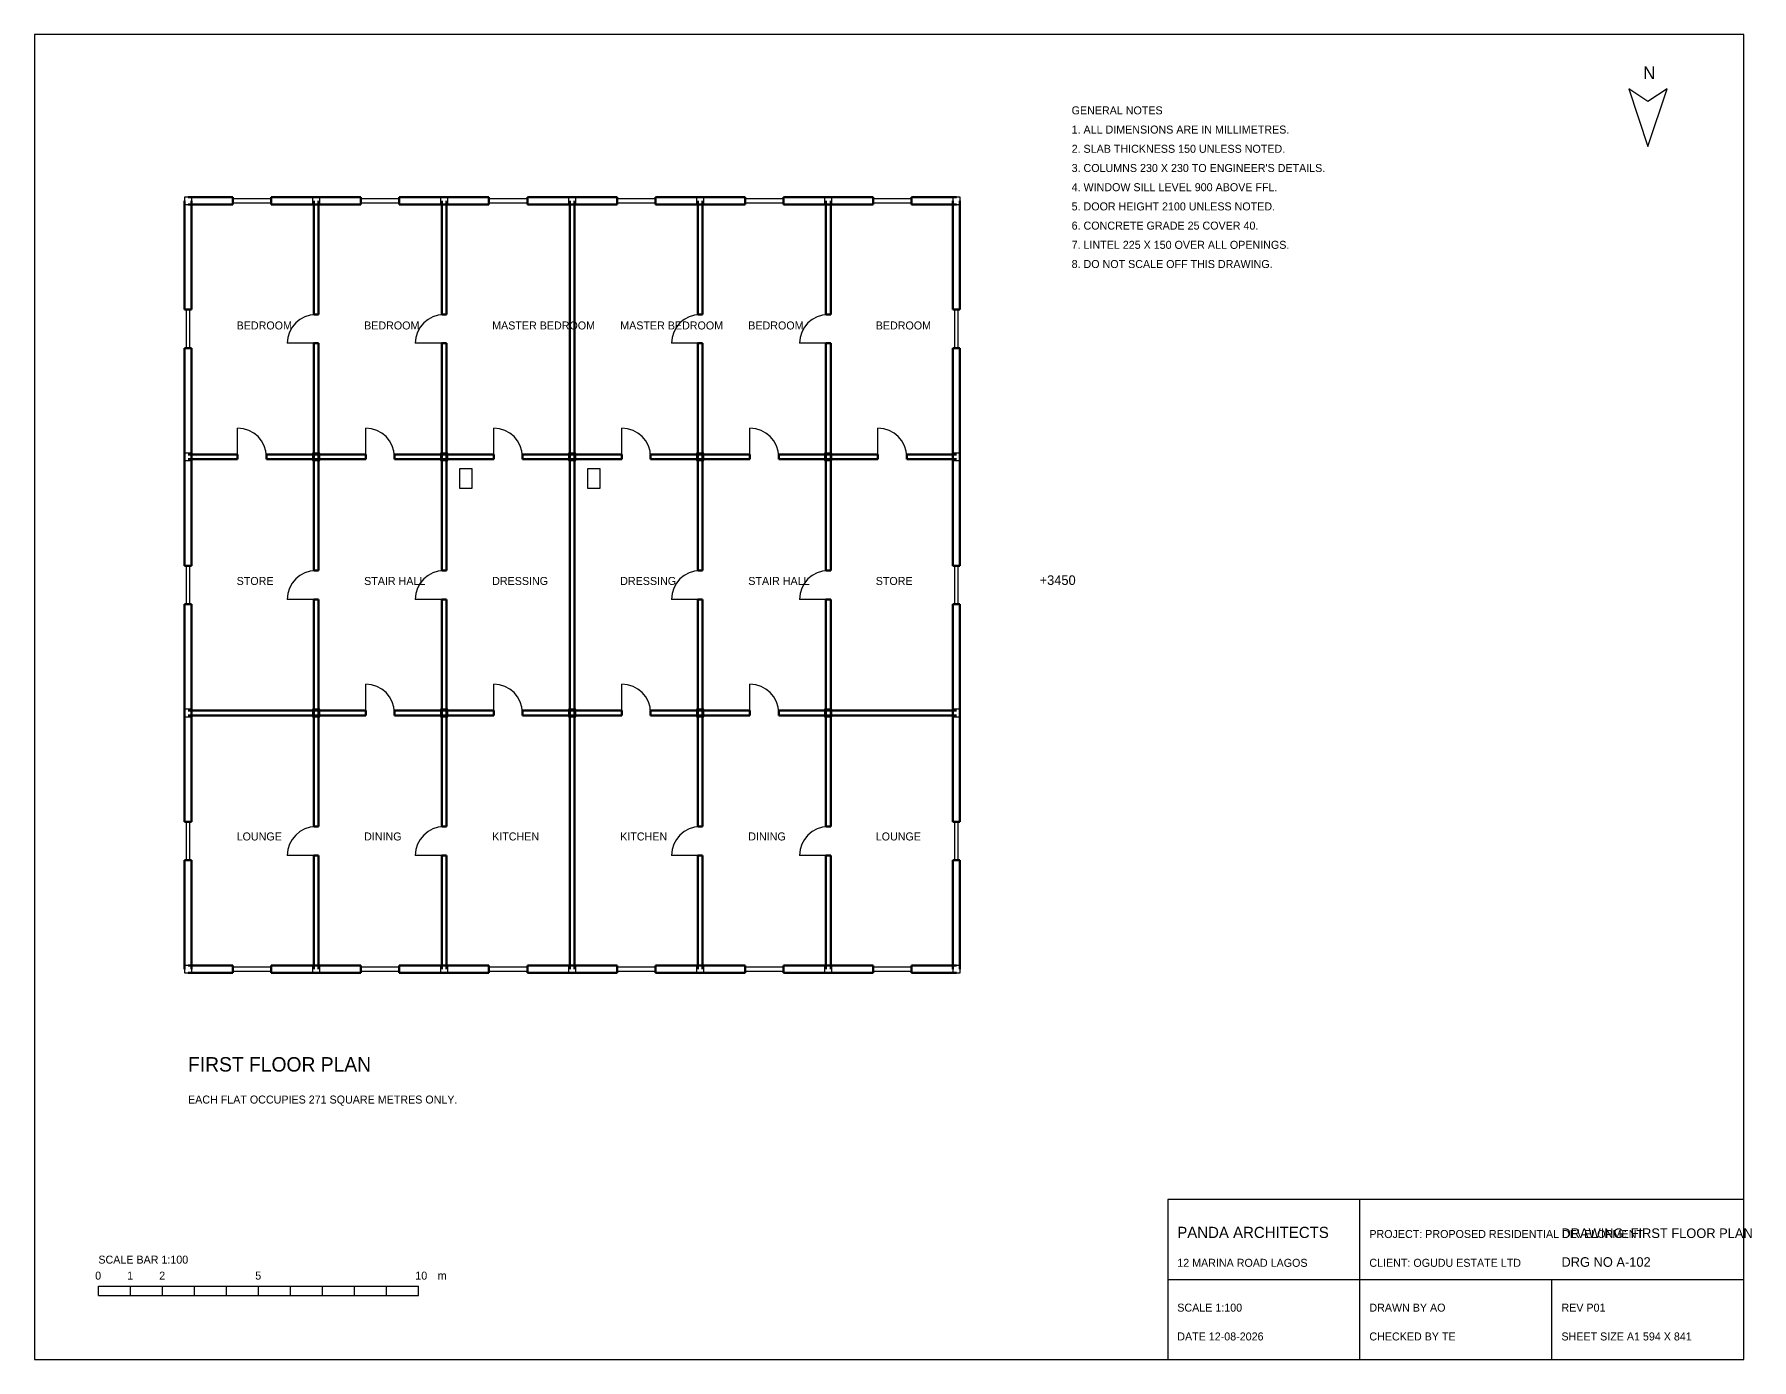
# Model space of a CAD drawing. Header units: millimetres. Extents: x 0 to 343400, y -12200 to 29200.
# Drawn here: x 59400 to 113041, y -12200 to 29200 of the extents above; entities that cross this region are included whole.
import ezdxf

# ---------------------------------------------------------------- set-up
doc = ezdxf.new("R2010")
doc.units = ezdxf.units.MM
doc.layers.get('0').update_dxf_attribs({"color": 1, "linetype": 'CONTINUOUS'})
for name, color, linetype in [('COLUMN', 5, 'CONTINUOUS'), ('DOOR', 3, 'CONTINUOUS'), ('SANITARY', 7, 'CONTINUOUS'), ('TEXT', 6, 'CONTINUOUS'), ('WALL', 4, 'CONTINUOUS'), ('WIND', 2, 'CONTINUOUS')]:
    doc.layers.add(name, color=color, linetype=linetype)

# ---------------------------------------------------------------- blocks, each defined once
blk = doc.blocks.new('TITLEBLOCK-A1')
for p, q in [((6000, 0), (6000, 5000)), ((0, 2500), (18000, 2500)), ((12000, 0), (12000, 2500))]:
    blk.add_line(p, q)
blk.add_lwpolyline([(0, 0), (18000, 0), (18000, 5000), (0, 5000)], close=True)
for s, height, p in [('PANDA ARCHITECTS', 350, (300, 3800)), ('PROJECT: PROPOSED RESIDENTIAL DEVELOPMENT', 250, (6300, 3800)), ('12 MARINA ROAD LAGOS', 250, (300, 2900)), ('CLIENT: OGUDU ESTATE LTD', 250, (6300, 2900)), ('SCALE 1:100', 250, (300, 1500)), ('DRAWN BY AO', 250, (6300, 1500)), ('REV P01', 250, (12300, 1500)), ('DATE 12-08-2026', 250, (300, 600)), ('CHECKED BY TE', 250, (6300, 600)), ('SHEET SIZE A1 594 X 841', 250, (12300, 600))]:
    blk.add_text(s, height=height).set_placement(p)

msp = doc.modelspace()

# ---------------------------------------------------------------- linework, layer by layer
for p, q in [((112800, 29200), (59400, 29200)), ((59400, 29200), (59400, -12200)), ((112800, -12200), (112800, 29200)), ((61400, -9900), (71400, -9900)), ((61400, -10200), (61400, -9900)), ((62400, -10200), (62400, -9900)), ((63400, -10200), (63400, -9900)), ((64400, -10200), (64400, -9900)), ((65400, -10200), (65400, -9900)), ((66400, -10200), (66400, -9900)), ((67400, -10200), (67400, -9900)), ((68400, -10200), (68400, -9900)), ((69400, -10200), (69400, -9900)), ((70400, -10200), (70400, -9900)), ((71400, -10200), (71400, -9900)), ((61400, -10200), (71400, -10200)), ((59400, -12200), (112800, -12200))]:
    msp.add_line(p, q)
msp.add_lwpolyline([(109800, 25700), (110400, 27500), (109800, 27100), (109200, 27500)], close=True)
at = {"layer": 'COLUMN'}
for points in [[(64085, 23885), (64315, 23885), (64315, 24115), (64085, 24115)], [(68085, 23885), (68315, 23885), (68315, 24115), (68085, 24115)], [(72085, 23885), (72315, 23885), (72315, 24115), (72085, 24115)], [(76085, 23885), (76315, 23885), (76315, 24115), (76085, 24115)], [(80085, 23885), (80315, 23885), (80315, 24115), (80085, 24115)], [(84085, 23885), (84315, 23885), (84315, 24115), (84085, 24115)], [(88085, 23885), (88315, 23885), (88315, 24115), (88085, 24115)], [(64085, 15885), (64315, 15885), (64315, 16115), (64085, 16115)], [(68085, 15885), (68315, 15885), (68315, 16115), (68085, 16115)], [(72085, 15885), (72315, 15885), (72315, 16115), (72085, 16115)], [(76085, 15885), (76315, 15885), (76315, 16115), (76085, 16115)], [(80085, 15885), (80315, 15885), (80315, 16115), (80085, 16115)], [(84085, 15885), (84315, 15885), (84315, 16115), (84085, 16115)], [(88085, 15885), (88315, 15885), (88315, 16115), (88085, 16115)], [(64085, 7885), (64315, 7885), (64315, 8115), (64085, 8115)], [(68085, 7885), (68315, 7885), (68315, 8115), (68085, 8115)], [(72085, 7885), (72315, 7885), (72315, 8115), (72085, 8115)], [(76085, 7885), (76315, 7885), (76315, 8115), (76085, 8115)], [(80085, 7885), (80315, 7885), (80315, 8115), (80085, 8115)], [(84085, 7885), (84315, 7885), (84315, 8115), (84085, 8115)], [(88085, 7885), (88315, 7885), (88315, 8115), (88085, 8115)], [(64085, -115), (64315, -115), (64315, 115), (64085, 115)], [(68085, -115), (68315, -115), (68315, 115), (68085, 115)], [(72085, -115), (72315, -115), (72315, 115), (72085, 115)], [(76085, -115), (76315, -115), (76315, 115), (76085, 115)], [(80085, -115), (80315, -115), (80315, 115), (80085, 115)], [(84085, -115), (84315, -115), (84315, 115), (84085, 115)], [(88085, -115), (88315, -115), (88315, 115), (88085, 115)]]:
    msp.add_lwpolyline(points, close=True, dxfattribs=at)
at = {"layer": 'DOOR'}
for p, q in [((68200, 19550), (67300, 19550)), ((72200, 19550), (71300, 19550)), ((80200, 19550), (79300, 19550)), ((84200, 19550), (83300, 19550)), ((65750, 16000), (65750, 16900)), ((69750, 16000), (69750, 16900)), ((73750, 16000), (73750, 16900)), ((77750, 16000), (77750, 16900)), ((81750, 16000), (81750, 16900)), ((85750, 16000), (85750, 16900)), ((68200, 11550), (67300, 11550)), ((72200, 11550), (71300, 11550)), ((80200, 11550), (79300, 11550)), ((84200, 11550), (83300, 11550)), ((69750, 8000), (69750, 8900)), ((73750, 8000), (73750, 8900)), ((77750, 8000), (77750, 8900)), ((81750, 8000), (81750, 8900)), ((68200, 3550), (67300, 3550)), ((72200, 3550), (71300, 3550)), ((80200, 3550), (79300, 3550)), ((84200, 3550), (83300, 3550))]:
    msp.add_line(p, q, dxfattribs=at)
for centre, start, end in [((68200, 19550), 90, 180), ((72200, 19550), 90, 180), ((80200, 19550), 90, 180), ((84200, 19550), 90, 180), ((65750, 16000), 0, 90), ((69750, 16000), 0, 90), ((73750, 16000), 0, 90), ((77750, 16000), 0, 90), ((81750, 16000), 0, 90), ((85750, 16000), 0, 90), ((68200, 11550), 90, 180), ((72200, 11550), 90, 180), ((80200, 11550), 90, 180), ((84200, 11550), 90, 180), ((69750, 8000), 0, 90), ((73750, 8000), 0, 90), ((77750, 8000), 0, 90), ((81750, 8000), 0, 90), ((68200, 3550), 90, 180), ((72200, 3550), 90, 180), ((80200, 3550), 90, 180), ((84200, 3550), 90, 180)]:
    msp.add_arc(centre, 900, start, end, dxfattribs=at)
at = {"layer": 'SANITARY'}
for points in [[(72675, 15025), (73075, 15025), (73075, 15625), (72675, 15625)], [(76675, 15025), (77075, 15025), (77075, 15625), (76675, 15625)]]:
    msp.add_lwpolyline(points, close=True, dxfattribs=at)
at = {"layer": 'WALL', "lineweight": 50}
for p, q in [((64087.5, 20600), (64087.5, 24000)), ((65600, 24112.5), (64200, 24112.5)), ((64200, 23887.5), (65600, 23887.5)), ((64312.5, 24000), (64312.5, 20600)), ((65600, 23887.5), (65600, 24112.5)), ((68200, 24112.5), (66800, 24112.5)), ((66800, 23887.5), (66800, 24112.5)), ((66800, 23887.5), (68200, 23887.5)), ((68125, 20450), (68125, 24000)), ((69600, 24112.5), (68200, 24112.5)), ((68200, 23887.5), (69600, 23887.5)), ((68275, 24000), (68275, 20450)), ((69600, 23887.5), (69600, 24112.5)), ((72200, 24112.5), (70800, 24112.5)), ((70800, 23887.5), (70800, 24112.5)), ((70800, 23887.5), (72200, 23887.5)), ((72125, 20450), (72125, 24000)), ((73600, 24112.5), (72200, 24112.5)), ((72200, 23887.5), (73600, 23887.5)), ((72275, 24000), (72275, 20450)), ((73600, 23887.5), (73600, 24112.5)), ((76200, 24112.5), (74800, 24112.5)), ((74800, 23887.5), (74800, 24112.5)), ((74800, 23887.5), (76200, 23887.5)), ((76125, 16000), (76125, 24000)), ((77600, 24112.5), (76200, 24112.5)), ((76200, 23887.5), (77600, 23887.5)), ((76275, 24000), (76275, 16000)), ((77600, 23887.5), (77600, 24112.5)), ((80200, 24112.5), (78800, 24112.5)), ((78800, 23887.5), (78800, 24112.5)), ((78800, 23887.5), (80200, 23887.5)), ((80125, 20450), (80125, 24000)), ((81600, 24112.5), (80200, 24112.5)), ((80200, 23887.5), (81600, 23887.5)), ((80275, 24000), (80275, 20450)), ((81600, 23887.5), (81600, 24112.5)), ((84200, 24112.5), (82800, 24112.5)), ((82800, 23887.5), (82800, 24112.5)), ((82800, 23887.5), (84200, 23887.5)), ((84125, 20450), (84125, 24000)), ((85600, 24112.5), (84200, 24112.5)), ((84200, 23887.5), (85600, 23887.5)), ((84275, 24000), (84275, 20450)), ((85600, 23887.5), (85600, 24112.5)), ((88200, 24112.5), (86800, 24112.5)), ((86800, 23887.5), (86800, 24112.5)), ((86800, 23887.5), (88200, 23887.5)), ((88087.5, 20600), (88087.5, 24000)), ((88312.5, 24000), (88312.5, 20600)), ((64087.5, 20600), (64312.5, 20600)), ((68125, 20450), (68275, 20450)), ((72125, 20450), (72275, 20450)), ((80125, 20450), (80275, 20450)), ((84125, 20450), (84275, 20450)), ((88087.5, 20600), (88312.5, 20600)), ((64087.5, 16000), (64087.5, 19400)), ((64087.5, 19400), (64312.5, 19400)), ((64312.5, 19400), (64312.5, 16000)), ((68125, 16000), (68125, 19550)), ((68125, 19550), (68275, 19550)), ((68275, 19550), (68275, 16000)), ((72125, 16000), (72125, 19550)), ((72125, 19550), (72275, 19550)), ((72275, 19550), (72275, 16000)), ((80125, 16000), (80125, 19550)), ((80125, 19550), (80275, 19550)), ((80275, 19550), (80275, 16000)), ((84125, 16000), (84125, 19550)), ((84125, 19550), (84275, 19550)), ((84275, 19550), (84275, 16000)), ((88087.5, 16000), (88087.5, 19400)), ((88087.5, 19400), (88312.5, 19400)), ((88312.5, 19400), (88312.5, 16000)), ((64087.5, 12600), (64087.5, 16000)), ((65750, 16075), (64200, 16075)), ((64200, 15925), (65750, 15925)), ((64312.5, 16000), (64312.5, 12600)), ((65750, 15925), (65750, 16075)), ((68200, 16075), (66650, 16075)), ((66650, 15925), (66650, 16075)), ((66650, 15925), (68200, 15925)), ((68125, 12450), (68125, 16000)), ((69750, 16075), (68200, 16075)), ((68200, 15925), (69750, 15925)), ((68275, 16000), (68275, 12450)), ((69750, 15925), (69750, 16075)), ((72200, 16075), (70650, 16075)), ((70650, 15925), (70650, 16075)), ((70650, 15925), (72200, 15925)), ((72125, 12450), (72125, 16000)), ((73750, 16075), (72200, 16075)), ((72200, 15925), (73750, 15925)), ((72275, 16000), (72275, 12450)), ((73750, 15925), (73750, 16075)), ((76200, 16075), (74650, 16075)), ((74650, 15925), (74650, 16075)), ((74650, 15925), (76200, 15925)), ((76125, 8000), (76125, 16000)), ((77750, 16075), (76200, 16075)), ((76200, 15925), (77750, 15925)), ((76275, 16000), (76275, 8000)), ((77750, 15925), (77750, 16075)), ((80200, 16075), (78650, 16075)), ((78650, 15925), (78650, 16075)), ((78650, 15925), (80200, 15925)), ((80125, 12450), (80125, 16000)), ((81750, 16075), (80200, 16075)), ((80200, 15925), (81750, 15925)), ((80275, 16000), (80275, 12450)), ((81750, 15925), (81750, 16075)), ((84200, 16075), (82650, 16075)), ((82650, 15925), (82650, 16075)), ((82650, 15925), (84200, 15925)), ((84125, 12450), (84125, 16000)), ((85750, 16075), (84200, 16075)), ((84200, 15925), (85750, 15925)), ((84275, 16000), (84275, 12450)), ((85750, 15925), (85750, 16075)), ((88200, 16075), (86650, 16075)), ((86650, 15925), (86650, 16075)), ((86650, 15925), (88200, 15925)), ((88087.5, 12600), (88087.5, 16000)), ((88312.5, 16000), (88312.5, 12600)), ((64087.5, 12600), (64312.5, 12600)), ((68125, 12450), (68275, 12450)), ((72125, 12450), (72275, 12450)), ((80125, 12450), (80275, 12450)), ((84125, 12450), (84275, 12450)), ((88087.5, 12600), (88312.5, 12600)), ((64087.5, 8000), (64087.5, 11400)), ((64087.5, 11400), (64312.5, 11400)), ((64312.5, 11400), (64312.5, 8000)), ((68125, 8000), (68125, 11550)), ((68125, 11550), (68275, 11550)), ((68275, 11550), (68275, 8000)), ((72125, 8000), (72125, 11550)), ((72125, 11550), (72275, 11550)), ((72275, 11550), (72275, 8000)), ((80125, 8000), (80125, 11550)), ((80125, 11550), (80275, 11550)), ((80275, 11550), (80275, 8000)), ((84125, 8000), (84125, 11550)), ((84125, 11550), (84275, 11550)), ((84275, 11550), (84275, 8000)), ((88087.5, 8000), (88087.5, 11400)), ((88087.5, 11400), (88312.5, 11400)), ((88312.5, 11400), (88312.5, 8000)), ((68200, 8075), (64200, 8075)), ((69750, 8075), (68200, 8075)), ((69750, 7925), (69750, 8075)), ((72200, 8075), (70650, 8075)), ((70650, 7925), (70650, 8075)), ((73750, 8075), (72200, 8075)), ((73750, 7925), (73750, 8075)), ((76200, 8075), (74650, 8075)), ((74650, 7925), (74650, 8075)), ((77750, 8075), (76200, 8075)), ((77750, 7925), (77750, 8075)), ((80200, 8075), (78650, 8075)), ((78650, 7925), (78650, 8075)), ((81750, 8075), (80200, 8075)), ((81750, 7925), (81750, 8075)), ((84200, 8075), (82650, 8075)), ((82650, 7925), (82650, 8075)), ((88200, 8075), (84200, 8075)), ((64087.5, 4600), (64087.5, 8000)), ((64200, 7925), (68200, 7925)), ((64312.5, 8000), (64312.5, 4600)), ((68125, 4450), (68125, 8000)), ((68200, 7925), (69750, 7925)), ((68275, 8000), (68275, 4450)), ((70650, 7925), (72200, 7925)), ((72125, 4450), (72125, 8000)), ((72200, 7925), (73750, 7925)), ((72275, 8000), (72275, 4450)), ((74650, 7925), (76200, 7925)), ((76125, 0), (76125, 8000)), ((76200, 7925), (77750, 7925)), ((76275, 8000), (76275, 0)), ((78650, 7925), (80200, 7925)), ((80125, 4450), (80125, 8000)), ((80200, 7925), (81750, 7925)), ((80275, 8000), (80275, 4450)), ((82650, 7925), (84200, 7925)), ((84125, 4450), (84125, 8000)), ((84200, 7925), (88200, 7925)), ((84275, 8000), (84275, 4450)), ((88087.5, 4600), (88087.5, 8000)), ((88312.5, 8000), (88312.5, 4600)), ((64087.5, 4600), (64312.5, 4600)), ((68125, 4450), (68275, 4450)), ((72125, 4450), (72275, 4450)), ((80125, 4450), (80275, 4450)), ((84125, 4450), (84275, 4450)), ((88087.5, 4600), (88312.5, 4600)), ((64087.5, 0), (64087.5, 3400)), ((64087.5, 3400), (64312.5, 3400)), ((64312.5, 3400), (64312.5, 0)), ((68125, 0), (68125, 3550)), ((68125, 3550), (68275, 3550)), ((68275, 3550), (68275, 0)), ((72125, 0), (72125, 3550)), ((72125, 3550), (72275, 3550)), ((72275, 3550), (72275, 0)), ((80125, 0), (80125, 3550)), ((80125, 3550), (80275, 3550)), ((80275, 3550), (80275, 0)), ((84125, 0), (84125, 3550)), ((84125, 3550), (84275, 3550)), ((84275, 3550), (84275, 0)), ((88087.5, 0), (88087.5, 3400)), ((88087.5, 3400), (88312.5, 3400)), ((88312.5, 3400), (88312.5, 0)), ((65600, 112.5), (64200, 112.5)), ((65600, -112.5), (65600, 112.5)), ((68200, 112.5), (66800, 112.5)), ((66800, -112.5), (66800, 112.5)), ((69600, 112.5), (68200, 112.5)), ((69600, -112.5), (69600, 112.5)), ((72200, 112.5), (70800, 112.5)), ((70800, -112.5), (70800, 112.5)), ((73600, 112.5), (72200, 112.5)), ((73600, -112.5), (73600, 112.5)), ((76200, 112.5), (74800, 112.5)), ((74800, -112.5), (74800, 112.5)), ((77600, 112.5), (76200, 112.5)), ((77600, -112.5), (77600, 112.5)), ((80200, 112.5), (78800, 112.5)), ((78800, -112.5), (78800, 112.5)), ((81600, 112.5), (80200, 112.5)), ((81600, -112.5), (81600, 112.5)), ((84200, 112.5), (82800, 112.5)), ((82800, -112.5), (82800, 112.5)), ((85600, 112.5), (84200, 112.5)), ((85600, -112.5), (85600, 112.5)), ((88200, 112.5), (86800, 112.5)), ((86800, -112.5), (86800, 112.5)), ((64200, -112.5), (65600, -112.5)), ((66800, -112.5), (68200, -112.5)), ((68200, -112.5), (69600, -112.5)), ((70800, -112.5), (72200, -112.5)), ((72200, -112.5), (73600, -112.5)), ((74800, -112.5), (76200, -112.5)), ((76200, -112.5), (77600, -112.5)), ((78800, -112.5), (80200, -112.5)), ((80200, -112.5), (81600, -112.5)), ((82800, -112.5), (84200, -112.5)), ((84200, -112.5), (85600, -112.5)), ((86800, -112.5), (88200, -112.5))]:
    msp.add_line(p, q, dxfattribs=at)
at = {"layer": 'WIND'}
for points in [[(65600, 23940), (66800, 23940), (66800, 24060), (65600, 24060)], [(69600, 23940), (70800, 23940), (70800, 24060), (69600, 24060)], [(73600, 23940), (74800, 23940), (74800, 24060), (73600, 24060)], [(77600, 23940), (78800, 23940), (78800, 24060), (77600, 24060)], [(81600, 23940), (82800, 23940), (82800, 24060), (81600, 24060)], [(85600, 23940), (86800, 23940), (86800, 24060), (85600, 24060)], [(64140, 19400), (64260, 19400), (64260, 20600), (64140, 20600)], [(88140, 19400), (88260, 19400), (88260, 20600), (88140, 20600)], [(64140, 11400), (64260, 11400), (64260, 12600), (64140, 12600)], [(88140, 11400), (88260, 11400), (88260, 12600), (88140, 12600)], [(64140, 3400), (64260, 3400), (64260, 4600), (64140, 4600)], [(88140, 3400), (88260, 3400), (88260, 4600), (88140, 4600)], [(65600, -60), (66800, -60), (66800, 60), (65600, 60)], [(69600, -60), (70800, -60), (70800, 60), (69600, 60)], [(73600, -60), (74800, -60), (74800, 60), (73600, 60)], [(77600, -60), (78800, -60), (78800, 60), (77600, 60)], [(81600, -60), (82800, -60), (82800, 60), (81600, 60)], [(85600, -60), (86800, -60), (86800, 60), (85600, 60)]]:
    msp.add_lwpolyline(points, close=True, dxfattribs=at)

# ---------------------------------------------------------------- block references
msp.add_blockref('TITLEBLOCK-A1', (94800, -12200))

# ---------------------------------------------------------------- texts
for s, height, p in [('N', 400, (109650, 27800)), ('GENERAL NOTES', 250, (91800, 26700)), ('1. ALL DIMENSIONS ARE IN MILLIMETRES.', 250, (91800, 26100)), ('2. SLAB THICKNESS 150 UNLESS NOTED.', 250, (91800, 25500)), ("3. COLUMNS 230 X 230 TO ENGINEER'S DETAILS.", 250, (91800, 24900)), ('4. WINDOW SILL LEVEL 900 ABOVE FFL.', 250, (91800, 24300)), ('5. DOOR HEIGHT 2100 UNLESS NOTED.', 250, (91800, 23700)), ('6. CONCRETE GRADE 25 COVER 40.', 250, (91800, 23100)), ('7. LINTEL 225 X 150 OVER ALL OPENINGS.', 250, (91800, 22500)), ('8. DO NOT SCALE OFF THIS DRAWING.', 250, (91800, 21900)), ('DRAWING: FIRST FLOOR PLAN', 300, (107100, -8400)), ('SCALE BAR 1:100', 250, (61400, -9200)), ('DRG NO A-102', 300, (107100, -9300)), ('0', 250, (61300, -9700)), ('1', 250, (62300, -9700)), ('2', 250, (63300, -9700)), ('5', 250, (66300, -9700)), ('10', 250, (71300, -9700)), ('m', 250, (72000, -9700))]:
    msp.add_text(s, height=height).set_placement(p)
at = {"layer": 'TEXT'}
for s, height, p in [('BEDROOM', 250, (65718.8, 19981.2)), ('BEDROOM', 250, (69700, 19981.2)), ('MASTER BEDROOM', 250, (73700, 19981.2)), ('MASTER BEDROOM', 250, (77700, 19981.2)), ('BEDROOM', 250, (81700, 19981.2)), ('BEDROOM', 250, (85681.2, 19981.2)), ('STORE', 250, (65718.8, 12000)), ('STAIR HALL', 250, (69700, 12000)), ('DRESSING', 250, (73700, 12000)), ('DRESSING', 250, (77700, 12000)), ('STAIR HALL', 250, (81700, 12000)), ('STORE', 250, (85681.2, 12000)), ('+3450', 300, (90800, 12000)), ('LOUNGE', 250, (65718.8, 4018.8)), ('DINING', 250, (69700, 4018.8)), ('KITCHEN', 250, (73700, 4018.8)), ('KITCHEN', 250, (77700, 4018.8)), ('DINING', 250, (81700, 4018.8)), ('LOUNGE', 250, (85681.2, 4018.8)), ('FIRST FLOOR PLAN', 450, (64200, -3200)), ('EACH FLAT OCCUPIES 271 SQUARE METRES ONLY.', 250, (64200, -4200))]:
    msp.add_text(s, height=height, dxfattribs=at).set_placement(p)

doc.saveas('drawing.dxf')
